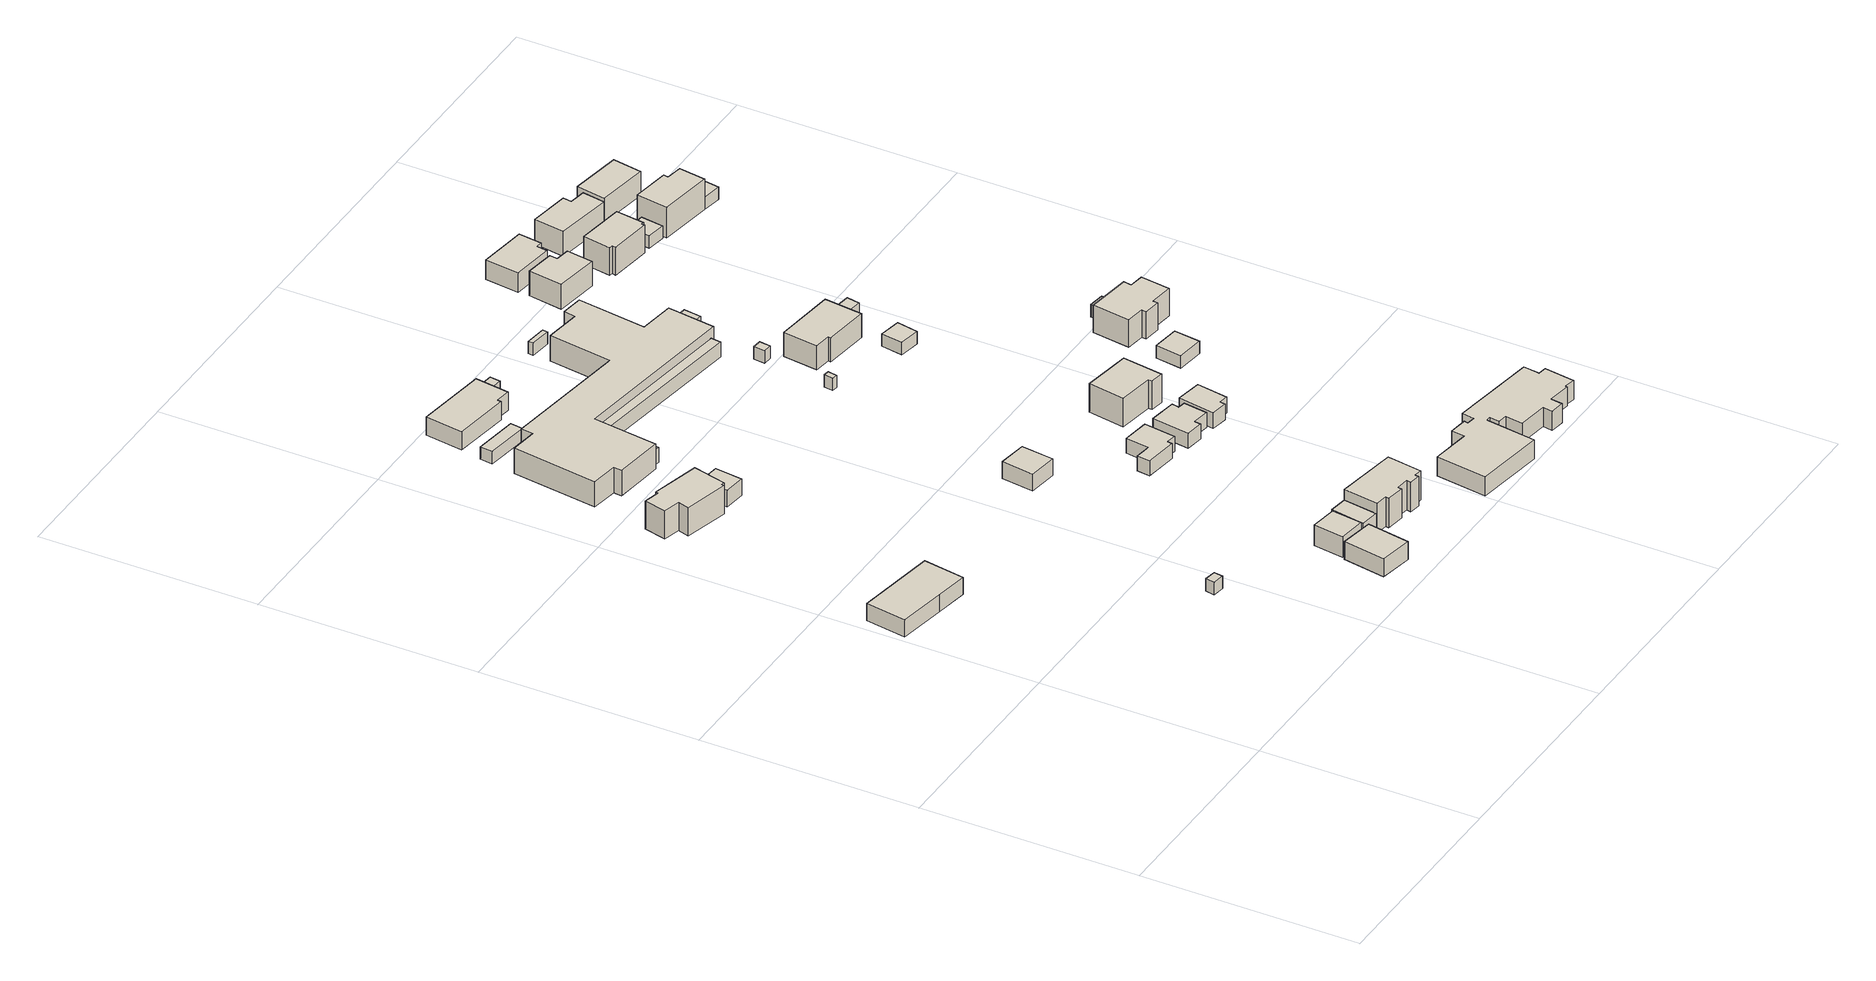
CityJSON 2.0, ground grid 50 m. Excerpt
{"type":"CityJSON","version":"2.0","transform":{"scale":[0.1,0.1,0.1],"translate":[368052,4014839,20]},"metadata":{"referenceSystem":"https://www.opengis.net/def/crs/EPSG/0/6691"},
"CityObjects":{
"building1":{"type":"Building","attributes":{"枝番":1,"利根川水系渡良瀬川洪水浸水想定区域（計画規模）.規模":"L1","利根川水系渡良瀬川洪水浸水想定区域（計画規模）.浸水ランク":"1","利根川水系渡良瀬川洪水浸水想定区域（計画規模）.浸水深":0.35,"利根川水系渡良瀬川洪水浸水想定区域（想定最大規模）.規模":"L2","利根川水系渡良瀬川洪水浸水想定区域（想定最大規模）.浸水ランク":"2","利根川水系渡良瀬川洪水浸水想定区域（想定最大規模）.浸水深":2.37,"利根川水系渡良瀬川洪水浸水想定区域（想定最大規模）.継続時間":8.9,"usage":"451","measuredHeight":5.1,"BuildingDetails.prefecture":"10","BuildingDetails.city":"10207","BuildingDetails.surveyYear":2016},"geometry":[{"type":"Solid","lod":"1","boundaries":[[[[0,1,2,3,4]],[[3,5,6,4]],[[2,7,5,3]],[[1,8,7,2]],[[0,9,8,1]],[[4,6,9,0]],[[5,7,8,9,6]]]]}]},
"building2":{"type":"Building","attributes":{"枝番":1,"利根川水系渡良瀬川洪水浸水想定区域（計画規模）.規模":"L1","利根川水系渡良瀬川洪水浸水想定区域（計画規模）.浸水ランク":"2","利根川水系渡良瀬川洪水浸水想定区域（計画規模）.浸水深":0.51,"利根川水系渡良瀬川洪水浸水想定区域（想定最大規模）.規模":"L2","利根川水系渡良瀬川洪水浸水想定区域（想定最大規模）.浸水ランク":"2","利根川水系渡良瀬川洪水浸水想定区域（想定最大規模）.浸水深":2.4,"利根川水系渡良瀬川洪水浸水想定区域（想定最大規模）.継続時間":9,"usage":"451","BuildingDetails.prefecture":"10","BuildingDetails.city":"10207","BuildingDetails.surveyYear":2016},"geometry":[{"type":"Solid","lod":"1","boundaries":[[[[10,11,12,13]],[[12,14,15,13]],[[11,16,14,12]],[[10,17,16,11]],[[13,15,17,10]],[[14,16,17,15]]]]}]},
"building3":{"type":"Building","attributes":{"枝番":1,"利根川水系渡良瀬川洪水浸水想定区域（計画規模）.規模":"L1","利根川水系渡良瀬川洪水浸水想定区域（計画規模）.浸水ランク":"1","利根川水系渡良瀬川洪水浸水想定区域（計画規模）.浸水深":0.04,"利根川水系渡良瀬川洪水浸水想定区域（計画規模）.継続時間":2,"利根川水系渡良瀬川洪水浸水想定区域（想定最大規模）.規模":"L2","利根川水系渡良瀬川洪水浸水想定区域（想定最大規模）.浸水ランク":"2","利根川水系渡良瀬川洪水浸水想定区域（想定最大規模）.浸水深":1.79,"利根川水系渡良瀬川洪水浸水想定区域（想定最大規模）.継続時間":11.4,"利根川水系多々良川洪水浸水想定区域（想定最大規模）.規模":"L2","usage":"413","measuredHeight":7.9,"BuildingDetails.prefecture":"10","BuildingDetails.city":"10207","BuildingDetails.surveyYear":2016},"geometry":[{"type":"Solid","lod":"1","boundaries":[[[[18,19,20,21,22,23,24,25,26,27]],[[26,28,29,27]],[[25,30,28,26]],[[24,31,30,25]],[[23,32,31,24]],[[22,33,32,23]],[[21,34,33,22]],[[20,35,34,21]],[[19,36,35,20]],[[18,37,36,19]],[[27,29,37,18]],[[28,30,31,32,33,34,35,36,37,29]]]]}]},
"building4":{"type":"Building","attributes":{"枝番":1,"利根川水系渡良瀬川洪水浸水想定区域（計画規模）.規模":"L1","利根川水系渡良瀬川洪水浸水想定区域（計画規模）.浸水ランク":"1","利根川水系渡良瀬川洪水浸水想定区域（計画規模）.浸水深":0.24,"利根川水系渡良瀬川洪水浸水想定区域（想定最大規模）.規模":"L2","利根川水系渡良瀬川洪水浸水想定区域（想定最大規模）.浸水ランク":"2","利根川水系渡良瀬川洪水浸水想定区域（想定最大規模）.浸水深":2.19,"利根川水系渡良瀬川洪水浸水想定区域（想定最大規模）.継続時間":9.4,"利根川水系多々良川洪水浸水想定区域（想定最大規模）.規模":"L2","利根川水系多々良川洪水浸水想定区域（想定最大規模）.浸水ランク":"1","利根川水系多々良川洪水浸水想定区域（想定最大規模）.浸水深":0.02,"usage":"411","measuredHeight":4.4,"BuildingDetails.prefecture":"10","BuildingDetails.city":"10207","BuildingDetails.surveyYear":2016},"geometry":[{"type":"Solid","lod":"1","boundaries":[[[[38,39,40,41]],[[40,42,43,41]],[[39,44,42,40]],[[38,45,44,39]],[[41,43,45,38]],[[42,44,45,43]]]]}]},
"building5":{"type":"Building","attributes":{"枝番":1,"利根川水系渡良瀬川洪水浸水想定区域（計画規模）.規模":"L1","利根川水系渡良瀬川洪水浸水想定区域（計画規模）.浸水ランク":"1","利根川水系渡良瀬川洪水浸水想定区域（計画規模）.浸水深":0.2,"利根川水系渡良瀬川洪水浸水想定区域（想定最大規模）.規模":"L2","利根川水系渡良瀬川洪水浸水想定区域（想定最大規模）.浸水ランク":"2","利根川水系渡良瀬川洪水浸水想定区域（想定最大規模）.浸水深":2.1,"利根川水系渡良瀬川洪水浸水想定区域（想定最大規模）.継続時間":7.8,"measuredHeight":4.6,"BuildingDetails.prefecture":"10","BuildingDetails.city":"10207"},"geometry":[{"type":"Solid","lod":"1","boundaries":[[[[46,47,48,49]],[[48,50,51,49]],[[47,52,50,48]],[[46,53,52,47]],[[49,51,53,46]],[[50,52,53,51]]]]}]},
"building6":{"type":"Building","attributes":{"枝番":1,"利根川水系渡良瀬川洪水浸水想定区域（計画規模）.規模":"L1","利根川水系渡良瀬川洪水浸水想定区域（計画規模）.浸水ランク":"1","利根川水系渡良瀬川洪水浸水想定区域（計画規模）.浸水深":0.35,"利根川水系渡良瀬川洪水浸水想定区域（計画規模）.継続時間":1.5,"利根川水系渡良瀬川洪水浸水想定区域（想定最大規模）.規模":"L2","利根川水系渡良瀬川洪水浸水想定区域（想定最大規模）.浸水ランク":"2","利根川水系渡良瀬川洪水浸水想定区域（想定最大規模）.浸水深":2.45,"利根川水系渡良瀬川洪水浸水想定区域（想定最大規模）.継続時間":10.8,"利根川水系多々良川洪水浸水想定区域（想定最大規模）.規模":"L2","BuildingDetails.prefecture":"10","BuildingDetails.city":"10207"},"geometry":[{"type":"Solid","lod":"1","boundaries":[[[[54,55,56,57]],[[56,58,59,57]],[[55,60,58,56]],[[54,61,60,55]],[[57,59,61,54]],[[58,60,61,59]]]]}]},
"building7":{"type":"Building","attributes":{"枝番":1,"利根川水系渡良瀬川洪水浸水想定区域（計画規模）.規模":"L1","利根川水系渡良瀬川洪水浸水想定区域（計画規模）.浸水ランク":"1","利根川水系渡良瀬川洪水浸水想定区域（計画規模）.浸水深":0.2,"利根川水系渡良瀬川洪水浸水想定区域（想定最大規模）.規模":"L2","利根川水系渡良瀬川洪水浸水想定区域（想定最大規模）.浸水ランク":"2","利根川水系渡良瀬川洪水浸水想定区域（想定最大規模）.浸水深":2.08,"利根川水系渡良瀬川洪水浸水想定区域（想定最大規模）.継続時間":7.8,"measuredHeight":5.2,"BuildingDetails.prefecture":"10","BuildingDetails.city":"10207"},"geometry":[{"type":"Solid","lod":"1","boundaries":[[[[62,63,64,65]],[[64,66,67,65]],[[63,68,66,64]],[[62,69,68,63]],[[65,67,69,62]],[[66,68,69,67]]]]}]},
"building8":{"type":"Building","attributes":{"枝番":1,"利根川水系渡良瀬川洪水浸水想定区域（計画規模）.規模":"L1","利根川水系渡良瀬川洪水浸水想定区域（計画規模）.浸水ランク":"1","利根川水系渡良瀬川洪水浸水想定区域（計画規模）.浸水深":0.3,"利根川水系渡良瀬川洪水浸水想定区域（想定最大規模）.規模":"L2","利根川水系渡良瀬川洪水浸水想定区域（想定最大規模）.浸水ランク":"2","利根川水系渡良瀬川洪水浸水想定区域（想定最大規模）.浸水深":2.19,"利根川水系渡良瀬川洪水浸水想定区域（想定最大規模）.継続時間":7.8,"measuredHeight":7,"BuildingDetails.prefecture":"10","BuildingDetails.city":"10207"},"geometry":[{"type":"Solid","lod":"1","boundaries":[[[[70,71,72,73]],[[72,74,75,73]],[[71,76,74,72]],[[70,77,76,71]],[[73,75,77,70]],[[74,76,77,75]]]]}]},
"building9":{"type":"Building","attributes":{"枝番":1,"利根川水系渡良瀬川洪水浸水想定区域（計画規模）.規模":"L1","利根川水系渡良瀬川洪水浸水想定区域（計画規模）.浸水ランク":"1","利根川水系渡良瀬川洪水浸水想定区域（計画規模）.浸水深":0.36,"利根川水系渡良瀬川洪水浸水想定区域（想定最大規模）.規模":"L2","利根川水系渡良瀬川洪水浸水想定区域（想定最大規模）.浸水ランク":"2","利根川水系渡良瀬川洪水浸水想定区域（想定最大規模）.浸水深":2.47,"利根川水系渡良瀬川洪水浸水想定区域（想定最大規模）.継続時間":9.1,"利根川水系多々良川洪水浸水想定区域（想定最大規模）.規模":"L2","usage":"411","measuredHeight":5.4,"BuildingDetails.prefecture":"10","BuildingDetails.city":"10207","BuildingDetails.surveyYear":2016},"geometry":[{"type":"Solid","lod":"1","boundaries":[[[[78,79,80,81,82,83]],[[82,84,85,83]],[[81,86,84,82]],[[80,87,86,81]],[[79,88,87,80]],[[78,89,88,79]],[[83,85,89,78]],[[84,86,87,88,89,85]]]]}]},
"building10":{"type":"Building","attributes":{"枝番":1,"利根川水系渡良瀬川洪水浸水想定区域（計画規模）.規模":"L1","利根川水系渡良瀬川洪水浸水想定区域（計画規模）.浸水ランク":"1","利根川水系渡良瀬川洪水浸水想定区域（計画規模）.浸水深":0.21,"利根川水系渡良瀬川洪水浸水想定区域（想定最大規模）.規模":"L2","利根川水系渡良瀬川洪水浸水想定区域（想定最大規模）.浸水ランク":"2","利根川水系渡良瀬川洪水浸水想定区域（想定最大規模）.浸水深":1.7,"利根川水系渡良瀬川洪水浸水想定区域（想定最大規模）.継続時間":8,"usage":"411","measuredHeight":4.6,"BuildingDetails.prefecture":"10","BuildingDetails.city":"10207","BuildingDetails.surveyYear":2016},"geometry":[{"type":"Solid","lod":"1","boundaries":[[[[90,91,92,93]],[[92,94,95,93]],[[91,96,94,92]],[[90,97,96,91]],[[93,95,97,90]],[[94,96,97,95]]]]}]},
"building11":{"type":"Building","attributes":{"枝番":1,"利根川水系渡良瀬川洪水浸水想定区域（計画規模）.規模":"L1","利根川水系渡良瀬川洪水浸水想定区域（計画規模）.浸水ランク":"1","利根川水系渡良瀬川洪水浸水想定区域（計画規模）.浸水深":0.3,"利根川水系渡良瀬川洪水浸水想定区域（計画規模）.継続時間":0.8,"利根川水系渡良瀬川洪水浸水想定区域（想定最大規模）.規模":"L2","利根川水系渡良瀬川洪水浸水想定区域（想定最大規模）.浸水ランク":"2","利根川水系渡良瀬川洪水浸水想定区域（想定最大規模）.浸水深":2.19,"利根川水系渡良瀬川洪水浸水想定区域（想定最大規模）.継続時間":9.8,"usage":"401","measuredHeight":7.7,"BuildingDetails.prefecture":"10","BuildingDetails.city":"10207","BuildingDetails.surveyYear":2016},"geometry":[{"type":"Solid","lod":"1","boundaries":[[[[98,99,100,101,102,103,104,105,106,107,108,73]],[[108,109,110,73]],[[107,111,109,108]],[[106,112,111,107]],[[105,113,112,106]],[[104,114,113,105]],[[103,115,114,104]],[[102,116,115,103]],[[101,117,116,102]],[[100,118,117,101]],[[99,119,118,100]],[[98,120,119,99]],[[73,110,120,98]],[[109,111,112,113,114,115,116,117,118,119,120,110]]]]}]},
"building12":{"type":"Building","attributes":{"枝番":1,"利根川水系渡良瀬川洪水浸水想定区域（計画規模）.規模":"L1","利根川水系渡良瀬川洪水浸水想定区域（計画規模）.浸水ランク":"1","利根川水系渡良瀬川洪水浸水想定区域（計画規模）.浸水深":0.35,"利根川水系渡良瀬川洪水浸水想定区域（想定最大規模）.規模":"L2","利根川水系渡良瀬川洪水浸水想定区域（想定最大規模）.浸水ランク":"2","利根川水系渡良瀬川洪水浸水想定区域（想定最大規模）.浸水深":2.39,"利根川水系渡良瀬川洪水浸水想定区域（想定最大規模）.継続時間":8.8,"利根川水系多々良川洪水浸水想定区域（想定最大規模）.規模":"L2","利根川水系多々良川洪水浸水想定区域（想定最大規模）.浸水ランク":"1","利根川水系多々良川洪水浸水想定区域（想定最大規模）.浸水深":0.12,"usage":"422","measuredHeight":8.9,"BuildingDetails.prefecture":"10","BuildingDetails.city":"10207","BuildingDetails.surveyYear":2016},"geometry":[{"type":"Solid","lod":"1","boundaries":[[[[121,122,123,124,125,126,127,128,129,130,131,132,133,134,135,136]],[[135,137,138,136]],[[134,139,137,135]],[[133,140,139,134]],[[132,141,140,133]],[[131,142,141,132]],[[130,143,142,131]],[[129,144,143,130]],[[128,145,144,129]],[[127,146,145,128]],[[126,147,146,127]],[[125,148,147,126]],[[124,149,148,125]],[[123,150,149,124]],[[122,151,150,123]],[[121,152,151,122]],[[136,138,152,121]],[[137,139,140,141,142,143,144,145,146,147,148,149,150,151,152,138]]]]}]},
"building13":{"type":"Building","attributes":{"枝番":1,"利根川水系渡良瀬川洪水浸水想定区域（計画規模）.規模":"L1","利根川水系渡良瀬川洪水浸水想定区域（計画規模）.浸水ランク":"2","利根川水系渡良瀬川洪水浸水想定区域（計画規模）.浸水深":0.66,"利根川水系渡良瀬川洪水浸水想定区域（想定最大規模）.規模":"L2","利根川水系渡良瀬川洪水浸水想定区域（想定最大規模）.浸水ランク":"2","利根川水系渡良瀬川洪水浸水想定区域（想定最大規模）.浸水深":2.78,"利根川水系渡良瀬川洪水浸水想定区域（想定最大規模）.継続時間":9.1,"BuildingDetails.prefecture":"10","BuildingDetails.city":"10207"},"geometry":[{"type":"Solid","lod":"1","boundaries":[[[[153,154,155,156]],[[155,157,158,156]],[[154,159,157,155]],[[153,160,159,154]],[[156,158,160,153]],[[157,159,160,158]]]]}]},
"building14":{"type":"Building","attributes":{"枝番":1,"利根川水系渡良瀬川洪水浸水想定区域（計画規模）.規模":"L1","利根川水系渡良瀬川洪水浸水想定区域（計画規模）.浸水ランク":"1","利根川水系渡良瀬川洪水浸水想定区域（計画規模）.浸水深":0.11,"利根川水系渡良瀬川洪水浸水想定区域（想定最大規模）.規模":"L2","利根川水系渡良瀬川洪水浸水想定区域（想定最大規模）.浸水ランク":"2","利根川水系渡良瀬川洪水浸水想定区域（想定最大規模）.浸水深":1.99,"利根川水系渡良瀬川洪水浸水想定区域（想定最大規模）.継続時間":8.8,"利根川水系多々良川洪水浸水想定区域（想定最大規模）.規模":"L2","利根川水系多々良川洪水浸水想定区域（想定最大規模）.浸水ランク":"1","利根川水系多々良川洪水浸水想定区域（想定最大規模）.浸水深":0.02,"measuredHeight":8,"BuildingDetails.prefecture":"10","BuildingDetails.city":"10207"},"geometry":[{"type":"Solid","lod":"1","boundaries":[[[[161,162,163,164,165,166]],[[165,167,168,166]],[[164,169,167,165]],[[163,170,169,164]],[[162,171,170,163]],[[161,172,171,162]],[[166,168,172,161]],[[167,169,170,171,172,168]]]]}]},
"building15":{"type":"Building","attributes":{"枝番":1,"利根川水系渡良瀬川洪水浸水想定区域（計画規模）.規模":"L1","利根川水系渡良瀬川洪水浸水想定区域（計画規模）.浸水ランク":"1","利根川水系渡良瀬川洪水浸水想定区域（計画規模）.浸水深":0.41,"利根川水系渡良瀬川洪水浸水想定区域（計画規模）.継続時間":2.2,"利根川水系渡良瀬川洪水浸水想定区域（想定最大規模）.規模":"L2","利根川水系渡良瀬川洪水浸水想定区域（想定最大規模）.浸水ランク":"2","利根川水系渡良瀬川洪水浸水想定区域（想定最大規模）.浸水深":2.29,"利根川水系渡良瀬川洪水浸水想定区域（想定最大規模）.継続時間":10.9,"usage":"411","measuredHeight":4.3,"BuildingDetails.prefecture":"10","BuildingDetails.city":"10207","BuildingDetails.surveyYear":2016},"geometry":[{"type":"Solid","lod":"1","boundaries":[[[[173,174,175,176,177,178,179,180]],[[179,181,182,180]],[[178,183,181,179]],[[177,184,183,178]],[[176,185,184,177]],[[175,186,185,176]],[[174,187,186,175]],[[173,188,187,174]],[[180,182,188,173]],[[181,183,184,185,186,187,188,182]]]]}]},
"building16":{"type":"Building","attributes":{"枝番":1,"利根川水系渡良瀬川洪水浸水想定区域（計画規模）.規模":"L1","利根川水系渡良瀬川洪水浸水想定区域（計画規模）.浸水ランク":"2","利根川水系渡良瀬川洪水浸水想定区域（計画規模）.浸水深":0.51,"利根川水系渡良瀬川洪水浸水想定区域（計画規模）.継続時間":2.2,"利根川水系渡良瀬川洪水浸水想定区域（想定最大規模）.規模":"L2","利根川水系渡良瀬川洪水浸水想定区域（想定最大規模）.浸水ランク":"2","利根川水系渡良瀬川洪水浸水想定区域（想定最大規模）.浸水深":2.39,"利根川水系渡良瀬川洪水浸水想定区域（想定最大規模）.継続時間":10.9,"利根川水系利根川洪水浸水想定区域（想定最大規模）.規模":"L2","利根川水系利根川洪水浸水想定区域（想定最大規模）.浸水ランク":"1","利根川水系利根川洪水浸水想定区域（想定最大規模）.浸水深":0.04,"usage":"411","measuredHeight":4.2,"BuildingDetails.prefecture":"10","BuildingDetails.city":"10207","BuildingDetails.surveyYear":2016},"geometry":[{"type":"Solid","lod":"1","boundaries":[[[[189,190,191,192,193,194,195,196]],[[195,197,198,196]],[[194,199,197,195]],[[193,200,199,194]],[[192,201,200,193]],[[191,202,201,192]],[[190,203,202,191]],[[189,204,203,190]],[[196,198,204,189]],[[197,199,200,201,202,203,204,198]]]]}]},
"building17":{"type":"Building","attributes":{"枝番":1,"利根川水系渡良瀬川洪水浸水想定区域（計画規模）.規模":"L1","利根川水系渡良瀬川洪水浸水想定区域（計画規模）.浸水ランク":"1","利根川水系渡良瀬川洪水浸水想定区域（計画規模）.浸水深":0.41,"利根川水系渡良瀬川洪水浸水想定区域（想定最大規模）.規模":"L2","利根川水系渡良瀬川洪水浸水想定区域（想定最大規模）.浸水ランク":"2","利根川水系渡良瀬川洪水浸水想定区域（想定最大規模）.浸水深":2.29,"利根川水系渡良瀬川洪水浸水想定区域（想定最大規模）.継続時間":8,"BuildingDetails.prefecture":"10","BuildingDetails.city":"10207"},"geometry":[{"type":"Solid","lod":"1","boundaries":[[[[205,206,207,208]],[[207,209,210,208]],[[206,211,209,207]],[[205,212,211,206]],[[208,210,212,205]],[[209,211,212,210]]]]}]},
"building18":{"type":"Building","attributes":{"枝番":1,"利根川水系渡良瀬川洪水浸水想定区域（計画規模）.規模":"L1","利根川水系渡良瀬川洪水浸水想定区域（計画規模）.浸水ランク":"1","利根川水系渡良瀬川洪水浸水想定区域（計画規模）.浸水深":0.05,"利根川水系渡良瀬川洪水浸水想定区域（想定最大規模）.規模":"L2","利根川水系渡良瀬川洪水浸水想定区域（想定最大規模）.浸水ランク":"2","利根川水系渡良瀬川洪水浸水想定区域（想定最大規模）.浸水深":2.17,"利根川水系渡良瀬川洪水浸水想定区域（想定最大規模）.継続時間":9.1,"BuildingDetails.prefecture":"10","BuildingDetails.city":"10207"},"geometry":[{"type":"Solid","lod":"1","boundaries":[[[[213,214,215,216]],[[215,217,218,216]],[[214,219,217,215]],[[213,220,219,214]],[[216,218,220,213]],[[217,219,220,218]]]]}]},
"building19":{"type":"Building","attributes":{"枝番":1,"利根川水系渡良瀬川洪水浸水想定区域（計画規模）.規模":"L1","利根川水系渡良瀬川洪水浸水想定区域（計画規模）.浸水ランク":"2","利根川水系渡良瀬川洪水浸水想定区域（計画規模）.浸水深":0.51,"利根川水系渡良瀬川洪水浸水想定区域（計画規模）.継続時間":1.1,"利根川水系渡良瀬川洪水浸水想定区域（想定最大規模）.規模":"L2","利根川水系渡良瀬川洪水浸水想定区域（想定最大規模）.浸水ランク":"2","利根川水系渡良瀬川洪水浸水想定区域（想定最大規模）.浸水深":2.39,"利根川水系渡良瀬川洪水浸水想定区域（想定最大規模）.継続時間":10,"利根川水系利根川洪水浸水想定区域（想定最大規模）.規模":"L2","利根川水系利根川洪水浸水想定区域（想定最大規模）.浸水ランク":"1","利根川水系利根川洪水浸水想定区域（想定最大規模）.浸水深":0.04,"usage":"411","measuredHeight":7.8,"BuildingDetails.prefecture":"10","BuildingDetails.city":"10207","BuildingDetails.surveyYear":2016},"geometry":[{"type":"Solid","lod":"1","boundaries":[[[[221,222,223,224,225,226]],[[225,227,228,226]],[[224,229,227,225]],[[223,230,229,224]],[[222,231,230,223]],[[221,232,231,222]],[[226,228,232,221]],[[227,229,230,231,232,228]]]]}]},
"building20":{"type":"Building","attributes":{"枝番":1,"利根川水系渡良瀬川洪水浸水想定区域（計画規模）.規模":"L1","利根川水系渡良瀬川洪水浸水想定区域（計画規模）.浸水ランク":"2","利根川水系渡良瀬川洪水浸水想定区域（計画規模）.浸水深":0.6,"利根川水系渡良瀬川洪水浸水想定区域（計画規模）.継続時間":2.2,"利根川水系渡良瀬川洪水浸水想定区域（想定最大規模）.規模":"L2","利根川水系渡良瀬川洪水浸水想定区域（想定最大規模）.浸水ランク":"2","利根川水系渡良瀬川洪水浸水想定区域（想定最大規模）.浸水深":2.49,"利根川水系渡良瀬川洪水浸水想定区域（想定最大規模）.継続時間":10.9,"利根川水系利根川洪水浸水想定区域（想定最大規模）.規模":"L2","利根川水系利根川洪水浸水想定区域（想定最大規模）.浸水ランク":"1","利根川水系利根川洪水浸水想定区域（想定最大規模）.浸水深":0.14,"usage":"411","measuredHeight":4.5,"BuildingDetails.prefecture":"10","BuildingDetails.city":"10207","BuildingDetails.surveyYear":2016},"geometry":[{"type":"Solid","lod":"1","boundaries":[[[[233,234,235,236,237,238]],[[237,239,240,238]],[[236,241,239,237]],[[235,242,241,236]],[[234,243,242,235]],[[233,244,243,234]],[[238,240,244,233]],[[239,241,242,243,244,240]]]]}]},
"building21":{"type":"Building","attributes":{"枝番":1,"利根川水系渡良瀬川洪水浸水想定区域（計画規模）.規模":"L1","利根川水系渡良瀬川洪水浸水想定区域（計画規模）.浸水ランク":"1","利根川水系渡良瀬川洪水浸水想定区域（計画規模）.浸水深":0.31,"利根川水系渡良瀬川洪水浸水想定区域（想定最大規模）.規模":"L2","利根川水系渡良瀬川洪水浸水想定区域（想定最大規模）.浸水ランク":"2","利根川水系渡良瀬川洪水浸水想定区域（想定最大規模）.浸水深":2.18,"利根川水系渡良瀬川洪水浸水想定区域（想定最大規模）.継続時間":7.9,"BuildingDetails.prefecture":"10","BuildingDetails.city":"10207"},"geometry":[{"type":"Solid","lod":"1","boundaries":[[[[245,246,247,248]],[[247,249,250,248]],[[246,251,249,247]],[[245,252,251,246]],[[248,250,252,245]],[[249,251,252,250]]]]}]},
"building22":{"type":"Building","attributes":{"枝番":1,"利根川水系渡良瀬川洪水浸水想定区域（計画規模）.規模":"L1","利根川水系渡良瀬川洪水浸水想定区域（計画規模）.浸水ランク":"2","利根川水系渡良瀬川洪水浸水想定区域（計画規模）.浸水深":0.71,"利根川水系渡良瀬川洪水浸水想定区域（計画規模）.継続時間":3.4,"利根川水系渡良瀬川洪水浸水想定区域（想定最大規模）.規模":"L2","利根川水系渡良瀬川洪水浸水想定区域（想定最大規模）.浸水ランク":"2","利根川水系渡良瀬川洪水浸水想定区域（想定最大規模）.浸水深":2.58,"利根川水系渡良瀬川洪水浸水想定区域（想定最大規模）.継続時間":12.5,"利根川水系矢場川洪水浸水想定区域（想定最大規模）.規模":"L2","利根川水系利根川洪水浸水想定区域（想定最大規模）.規模":"L2","利根川水系利根川洪水浸水想定区域（想定最大規模）.浸水ランク":"1","利根川水系利根川洪水浸水想定区域（想定最大規模）.浸水深":0.24,"usage":"402","measuredHeight":7.5,"BuildingDetails.prefecture":"10","BuildingDetails.city":"10207","BuildingDetails.surveyYear":2016},"geometry":[{"type":"Solid","lod":"1","boundaries":[[[[253,254,255,256,257,258,259,260,261,262,263,264,265,266,267,268,269,270,271,272,273,274,275,276]],[[275,277,278,276]],[[274,279,277,275]],[[273,280,279,274]],[[272,281,280,273]],[[271,282,281,272]],[[270,283,282,271]],[[269,284,283,270]],[[268,285,284,269]],[[267,286,285,268]],[[266,287,286,267]],[[265,288,287,266]],[[264,289,288,265]],[[263,290,289,264]],[[262,291,290,263]],[[261,292,291,262]],[[260,293,292,261]],[[259,294,293,260]],[[258,295,294,259]],[[257,296,295,258]],[[256,297,296,257]],[[255,298,297,256]],[[254,299,298,255]],[[253,300,299,254]],[[276,278,300,253]],[[277,279,280,281,282,283,284,285,286,287,288,289,290,291,292,293,294,295,296,297,298,299,300,278]]]]}]},
"building23":{"type":"Building","attributes":{"枝番":1,"利根川水系渡良瀬川洪水浸水想定区域（計画規模）.規模":"L1","利根川水系渡良瀬川洪水浸水想定区域（計画規模）.浸水ランク":"1","利根川水系渡良瀬川洪水浸水想定区域（計画規模）.浸水深":0.41,"利根川水系渡良瀬川洪水浸水想定区域（計画規模）.継続時間":1.5,"利根川水系渡良瀬川洪水浸水想定区域（想定最大規模）.規模":"L2","利根川水系渡良瀬川洪水浸水想定区域（想定最大規模）.浸水ランク":"2","利根川水系渡良瀬川洪水浸水想定区域（想定最大規模）.浸水深":2.27,"利根川水系渡良瀬川洪水浸水想定区域（想定最大規模）.継続時間":10.3,"usage":"411","measuredHeight":7.4,"BuildingDetails.prefecture":"10","BuildingDetails.city":"10207","BuildingDetails.surveyYear":2016},"geometry":[{"type":"Solid","lod":"1","boundaries":[[[[301,302,303,304,305,306]],[[305,307,308,306]],[[304,309,307,305]],[[303,310,309,304]],[[302,311,310,303]],[[301,312,311,302]],[[306,308,312,301]],[[307,309,310,311,312,308]]]]}]},
"building24":{"type":"Building","attributes":{"枝番":1,"利根川水系渡良瀬川洪水浸水想定区域（計画規模）.規模":"L1","利根川水系渡良瀬川洪水浸水想定区域（計画規模）.浸水ランク":"1","利根川水系渡良瀬川洪水浸水想定区域（計画規模）.浸水深":0.21,"利根川水系渡良瀬川洪水浸水想定区域（想定最大規模）.規模":"L2","利根川水系渡良瀬川洪水浸水想定区域（想定最大規模）.浸水ランク":"2","利根川水系渡良瀬川洪水浸水想定区域（想定最大規模）.浸水深":2.04,"利根川水系渡良瀬川洪水浸水想定区域（想定最大規模）.継続時間":7.9,"measuredHeight":3.2,"BuildingDetails.prefecture":"10","BuildingDetails.city":"10207"},"geometry":[{"type":"Solid","lod":"1","boundaries":[[[[313,314,315,316]],[[315,317,318,316]],[[314,319,317,315]],[[313,320,319,314]],[[316,318,320,313]],[[317,319,320,318]]]]}]},
"building25":{"type":"Building","attributes":{"枝番":1,"利根川水系渡良瀬川洪水浸水想定区域（計画規模）.規模":"L1","利根川水系渡良瀬川洪水浸水想定区域（計画規模）.浸水ランク":"1","利根川水系渡良瀬川洪水浸水想定区域（計画規模）.浸水深":0.41,"利根川水系渡良瀬川洪水浸水想定区域（計画規模）.継続時間":1.5,"利根川水系渡良瀬川洪水浸水想定区域（想定最大規模）.規模":"L2","利根川水系渡良瀬川洪水浸水想定区域（想定最大規模）.浸水ランク":"2","利根川水系渡良瀬川洪水浸水想定区域（想定最大規模）.浸水深":2.27,"利根川水系渡良瀬川洪水浸水想定区域（想定最大規模）.継続時間":10.3,"利根川水系利根川洪水浸水想定区域（想定最大規模）.規模":"L2","利根川水系利根川洪水浸水想定区域（想定最大規模）.浸水ランク":"1","利根川水系利根川洪水浸水想定区域（想定最大規模）.浸水深":0.14,"usage":"411","BuildingDetails.prefecture":"10","BuildingDetails.city":"10207","BuildingDetails.surveyYear":2016},"geometry":[{"type":"Solid","lod":"1","boundaries":[[[[321,322,323,324]],[[323,325,326,324]],[[322,327,325,323]],[[321,328,327,322]],[[324,326,328,321]],[[325,327,328,326]]]]}]},
"building26":{"type":"Building","attributes":{"枝番":1,"利根川水系渡良瀬川洪水浸水想定区域（計画規模）.規模":"L1","利根川水系渡良瀬川洪水浸水想定区域（計画規模）.浸水ランク":"1","利根川水系渡良瀬川洪水浸水想定区域（計画規模）.浸水深":0.34,"利根川水系渡良瀬川洪水浸水想定区域（想定最大規模）.規模":"L2","利根川水系渡良瀬川洪水浸水想定区域（想定最大規模）.浸水ランク":"2","利根川水系渡良瀬川洪水浸水想定区域（想定最大規模）.浸水深":2.35,"利根川水系渡良瀬川洪水浸水想定区域（想定最大規模）.継続時間":9.1,"usage":"411","measuredHeight":7.6,"BuildingDetails.prefecture":"10","BuildingDetails.city":"10207","BuildingDetails.surveyYear":2016},"geometry":[{"type":"Solid","lod":"1","boundaries":[[[[329,330,331,332,333,334]],[[333,335,336,334]],[[332,337,335,333]],[[331,338,337,332]],[[330,339,338,331]],[[329,340,339,330]],[[334,336,340,329]],[[335,337,338,339,340,336]]]]}]},
"building27":{"type":"Building","attributes":{"枝番":1,"利根川水系渡良瀬川洪水浸水想定区域（計画規模）.規模":"L1","利根川水系渡良瀬川洪水浸水想定区域（計画規模）.浸水ランク":"1","利根川水系渡良瀬川洪水浸水想定区域（計画規模）.浸水深":0.41,"利根川水系渡良瀬川洪水浸水想定区域（計画規模）.継続時間":1.5,"利根川水系渡良瀬川洪水浸水想定区域（想定最大規模）.規模":"L2","利根川水系渡良瀬川洪水浸水想定区域（想定最大規模）.浸水ランク":"2","利根川水系渡良瀬川洪水浸水想定区域（想定最大規模）.浸水深":2.27,"利根川水系渡良瀬川洪水浸水想定区域（想定最大規模）.継続時間":10.3,"利根川水系利根川洪水浸水想定区域（想定最大規模）.規模":"L2","利根川水系利根川洪水浸水想定区域（想定最大規模）.浸水ランク":"1","利根川水系利根川洪水浸水想定区域（想定最大規模）.浸水深":0.04,"usage":"411","BuildingDetails.prefecture":"10","BuildingDetails.city":"10207","BuildingDetails.surveyYear":2016},"geometry":[{"type":"Solid","lod":"1","boundaries":[[[[341,342,343,344]],[[343,345,346,344]],[[342,347,345,343]],[[341,348,347,342]],[[344,346,348,341]],[[345,347,348,346]]]]}]},
"building28":{"type":"Building","attributes":{"枝番":1,"利根川水系渡良瀬川洪水浸水想定区域（計画規模）.規模":"L1","利根川水系渡良瀬川洪水浸水想定区域（計画規模）.浸水ランク":"2","利根川水系渡良瀬川洪水浸水想定区域（計画規模）.浸水深":0.91,"利根川水系渡良瀬川洪水浸水想定区域（計画規模）.継続時間":2.8,"利根川水系渡良瀬川洪水浸水想定区域（想定最大規模）.規模":"L2","利根川水系渡良瀬川洪水浸水想定区域（想定最大規模）.浸水ランク":"2","利根川水系渡良瀬川洪水浸水想定区域（想定最大規模）.浸水深":2.77,"利根川水系渡良瀬川洪水浸水想定区域（想定最大規模）.継続時間":11.5,"利根川水系矢場川洪水浸水想定区域（想定最大規模）.規模":"L2","利根川水系矢場川洪水浸水想定区域（想定最大規模）.浸水ランク":"1","利根川水系矢場川洪水浸水想定区域（想定最大規模）.浸水深":0.09,"利根川水系多々良川洪水浸水想定区域（想定最大規模）.規模":"L2","利根川水系利根川洪水浸水想定区域（想定最大規模）.規模":"L2","利根川水系利根川洪水浸水想定区域（想定最大規模）.浸水ランク":"1","利根川水系利根川洪水浸水想定区域（想定最大規模）.浸水深":0.44,"usage":"411","measuredHeight":3.1,"BuildingDetails.prefecture":"10","BuildingDetails.city":"10207","BuildingDetails.surveyYear":2016},"geometry":[{"type":"Solid","lod":"1","boundaries":[[[[349,350,351,352]],[[351,353,354,352]],[[350,355,353,351]],[[349,356,355,350]],[[352,354,356,349]],[[353,355,356,354]]]]}]},
"building29":{"type":"Building","attributes":{"枝番":1,"利根川水系渡良瀬川洪水浸水想定区域（計画規模）.規模":"L1","利根川水系渡良瀬川洪水浸水想定区域（計画規模）.浸水ランク":"1","利根川水系渡良瀬川洪水浸水想定区域（計画規模）.浸水深":0.15,"利根川水系渡良瀬川洪水浸水想定区域（想定最大規模）.規模":"L2","利根川水系渡良瀬川洪水浸水想定区域（想定最大規模）.浸水ランク":"2","利根川水系渡良瀬川洪水浸水想定区域（想定最大規模）.浸水深":2.23,"利根川水系渡良瀬川洪水浸水想定区域（想定最大規模）.継続時間":9.1,"usage":"411","measuredHeight":6.5,"BuildingDetails.prefecture":"10","BuildingDetails.city":"10207","BuildingDetails.surveyYear":2016},"geometry":[{"type":"Solid","lod":"1","boundaries":[[[[357,358,359,360,361,362]],[[361,363,364,362]],[[360,365,363,361]],[[359,366,365,360]],[[358,367,366,359]],[[357,368,367,358]],[[362,364,368,357]],[[363,365,366,367,368,364]]]]}]},
"building30":{"type":"Building","attributes":{"枝番":1,"利根川水系渡良瀬川洪水浸水想定区域（計画規模）.規模":"L1","利根川水系渡良瀬川洪水浸水想定区域（計画規模）.浸水ランク":"2","利根川水系渡良瀬川洪水浸水想定区域（計画規模）.浸水深":0.51,"利根川水系渡良瀬川洪水浸水想定区域（計画規模）.継続時間":2.8,"利根川水系渡良瀬川洪水浸水想定区域（想定最大規模）.規模":"L2","利根川水系渡良瀬川洪水浸水想定区域（想定最大規模）.浸水ランク":"2","利根川水系渡良瀬川洪水浸水想定区域（想定最大規模）.浸水深":2.37,"利根川水系渡良瀬川洪水浸水想定区域（想定最大規模）.継続時間":11.5,"利根川水系利根川洪水浸水想定区域（想定最大規模）.規模":"L2","利根川水系利根川洪水浸水想定区域（想定最大規模）.浸水ランク":"1","利根川水系利根川洪水浸水想定区域（想定最大規模）.浸水深":0.04,"usage":"411","measuredHeight":7.9,"BuildingDetails.prefecture":"10","BuildingDetails.city":"10207","BuildingDetails.surveyYear":2016},"geometry":[{"type":"Solid","lod":"1","boundaries":[[[[369,370,371,372,373,374,375,376,377,378]],[[377,379,380,378]],[[376,381,379,377]],[[375,382,381,376]],[[374,383,382,375]],[[373,384,383,374]],[[372,385,384,373]],[[371,386,385,372]],[[370,387,386,371]],[[369,388,387,370]],[[378,380,388,369]],[[379,381,382,383,384,385,386,387,388,380]]]]}]},
"building31":{"type":"Building","attributes":{"枝番":1,"利根川水系渡良瀬川洪水浸水想定区域（計画規模）.規模":"L1","利根川水系渡良瀬川洪水浸水想定区域（計画規模）.浸水ランク":"1","利根川水系渡良瀬川洪水浸水想定区域（計画規模）.浸水深":0.14,"利根川水系渡良瀬川洪水浸水想定区域（想定最大規模）.規模":"L2","利根川水系渡良瀬川洪水浸水想定区域（想定最大規模）.浸水ランク":"2","利根川水系渡良瀬川洪水浸水想定区域（想定最大規模）.浸水深":2.1,"利根川水系渡良瀬川洪水浸水想定区域（想定最大規模）.継続時間":8.3,"usage":"411","measuredHeight":7.4,"BuildingDetails.prefecture":"10","BuildingDetails.city":"10207","BuildingDetails.surveyYear":2016},"geometry":[{"type":"Solid","lod":"1","boundaries":[[[[389,390,391,392,393,394,395,396]],[[395,397,398,396]],[[394,399,397,395]],[[393,400,399,394]],[[392,401,400,393]],[[391,402,401,392]],[[390,403,402,391]],[[389,404,403,390]],[[396,398,404,389]],[[397,399,400,401,402,403,404,398]]]]}]},
"building32":{"type":"Building","attributes":{"枝番":1,"利根川水系渡良瀬川洪水浸水想定区域（計画規模）.規模":"L1","利根川水系渡良瀬川洪水浸水想定区域（計画規模）.浸水ランク":"2","利根川水系渡良瀬川洪水浸水想定区域（計画規模）.浸水深":0.51,"利根川水系渡良瀬川洪水浸水想定区域（計画規模）.継続時間":2.8,"利根川水系渡良瀬川洪水浸水想定区域（想定最大規模）.規模":"L2","利根川水系渡良瀬川洪水浸水想定区域（想定最大規模）.浸水ランク":"2","利根川水系渡良瀬川洪水浸水想定区域（想定最大規模）.浸水深":2.37,"利根川水系渡良瀬川洪水浸水想定区域（想定最大規模）.継続時間":11.5,"利根川水系利根川洪水浸水想定区域（想定最大規模）.規模":"L2","利根川水系利根川洪水浸水想定区域（想定最大規模）.浸水ランク":"1","利根川水系利根川洪水浸水想定区域（想定最大規模）.浸水深":0.04,"usage":"411","BuildingDetails.prefecture":"10","BuildingDetails.city":"10207","BuildingDetails.surveyYear":2016},"geometry":[{"type":"Solid","lod":"1","boundaries":[[[[405,406,407,408]],[[407,409,410,408]],[[406,411,409,407]],[[405,412,411,406]],[[408,410,412,405]],[[409,411,412,410]]]]}]},
"building33":{"type":"Building","attributes":{"枝番":1,"利根川水系渡良瀬川洪水浸水想定区域（計画規模）.規模":"L1","利根川水系渡良瀬川洪水浸水想定区域（計画規模）.浸水ランク":"1","利根川水系渡良瀬川洪水浸水想定区域（計画規模）.浸水深":0.23,"利根川水系渡良瀬川洪水浸水想定区域（想定最大規模）.規模":"L2","利根川水系渡良瀬川洪水浸水想定区域（想定最大規模）.浸水ランク":"2","利根川水系渡良瀬川洪水浸水想定区域（想定最大規模）.浸水深":2.17,"利根川水系渡良瀬川洪水浸水想定区域（想定最大規模）.継続時間":8.3,"usage":"411","measuredHeight":7,"BuildingDetails.prefecture":"10","BuildingDetails.city":"10207","BuildingDetails.surveyYear":2016},"geometry":[{"type":"Solid","lod":"1","boundaries":[[[[413,414,415,416,417,418]],[[417,419,420,418]],[[416,421,419,417]],[[415,422,421,416]],[[414,423,422,415]],[[413,424,423,414]],[[418,420,424,413]],[[419,421,422,423,424,420]]]]}]},
"building34":{"type":"Building","attributes":{"枝番":1,"利根川水系渡良瀬川洪水浸水想定区域（計画規模）.規模":"L1","利根川水系渡良瀬川洪水浸水想定区域（計画規模）.浸水ランク":"1","利根川水系渡良瀬川洪水浸水想定区域（計画規模）.浸水深":0.32,"利根川水系渡良瀬川洪水浸水想定区域（想定最大規模）.規模":"L2","利根川水系渡良瀬川洪水浸水想定区域（想定最大規模）.浸水ランク":"2","利根川水系渡良瀬川洪水浸水想定区域（想定最大規模）.浸水深":2.19,"利根川水系渡良瀬川洪水浸水想定区域（想定最大規模）.継続時間":8.3,"BuildingDetails.prefecture":"10","BuildingDetails.city":"10207"},"geometry":[{"type":"Solid","lod":"1","boundaries":[[[[425,426,427,428]],[[427,429,430,428]],[[426,431,429,427]],[[425,432,431,426]],[[428,430,432,425]],[[429,431,432,430]]]]}]},
"building35":{"type":"Building","attributes":{"枝番":1,"利根川水系渡良瀬川洪水浸水想定区域（計画規模）.規模":"L1","利根川水系渡良瀬川洪水浸水想定区域（計画規模）.浸水ランク":"1","利根川水系渡良瀬川洪水浸水想定区域（計画規模）.浸水深":0.21,"利根川水系渡良瀬川洪水浸水想定区域（計画規模）.継続時間":1.6,"利根川水系渡良瀬川洪水浸水想定区域（想定最大規模）.規模":"L2","利根川水系渡良瀬川洪水浸水想定区域（想定最大規模）.浸水ランク":"2","利根川水系渡良瀬川洪水浸水想定区域（想定最大規模）.浸水深":2.06,"利根川水系渡良瀬川洪水浸水想定区域（想定最大規模）.継続時間":10.3,"利根川水系利根川洪水浸水想定区域（想定最大規模）.規模":"L2","利根川水系利根川洪水浸水想定区域（想定最大規模）.浸水ランク":"1","利根川水系利根川洪水浸水想定区域（想定最大規模）.浸水深":0.24,"usage":"411","measuredHeight":7.9,"BuildingDetails.prefecture":"10","BuildingDetails.city":"10207","BuildingDetails.surveyYear":2016},"geometry":[{"type":"Solid","lod":"1","boundaries":[[[[433,434,435,436,437,438]],[[437,439,440,438]],[[436,441,439,437]],[[435,442,441,436]],[[434,443,442,435]],[[433,444,443,434]],[[438,440,444,433]],[[439,441,442,443,444,440]]]]}]},
"building36":{"type":"Building","attributes":{"枝番":1,"利根川水系渡良瀬川洪水浸水想定区域（計画規模）.規模":"L1","利根川水系渡良瀬川洪水浸水想定区域（計画規模）.浸水ランク":"1","利根川水系渡良瀬川洪水浸水想定区域（計画規模）.浸水深":0.22,"利根川水系渡良瀬川洪水浸水想定区域（想定最大規模）.規模":"L2","利根川水系渡良瀬川洪水浸水想定区域（想定最大規模）.浸水ランク":"2","利根川水系渡良瀬川洪水浸水想定区域（想定最大規模）.浸水深":2.12,"利根川水系渡良瀬川洪水浸水想定区域（想定最大規模）.継続時間":8.3,"利根川水系利根川洪水浸水想定区域（想定最大規模）.規模":"L2","利根川水系利根川洪水浸水想定区域（想定最大規模）.浸水ランク":"1","利根川水系利根川洪水浸水想定区域（想定最大規模）.浸水深":0.041,"usage":"411","measuredHeight":6.5,"BuildingDetails.prefecture":"10","BuildingDetails.city":"10207","BuildingDetails.surveyYear":2016},"geometry":[{"type":"Solid","lod":"1","boundaries":[[[[445,446,447,448]],[[447,449,450,448]],[[446,451,449,447]],[[445,452,451,446]],[[448,450,452,445]],[[449,451,452,450]]]]}]},
"building37":{"type":"Building","attributes":{"枝番":1,"利根川水系渡良瀬川洪水浸水想定区域（計画規模）.規模":"L1","利根川水系渡良瀬川洪水浸水想定区域（計画規模）.浸水ランク":"2","利根川水系渡良瀬川洪水浸水想定区域（計画規模）.浸水深":0.61,"利根川水系渡良瀬川洪水浸水想定区域（計画規模）.継続時間":1.6,"利根川水系渡良瀬川洪水浸水想定区域（想定最大規模）.規模":"L2","利根川水系渡良瀬川洪水浸水想定区域（想定最大規模）.浸水ランク":"2","利根川水系渡良瀬川洪水浸水想定区域（想定最大規模）.浸水深":2.46,"利根川水系渡良瀬川洪水浸水想定区域（想定最大規模）.継続時間":10.3,"利根川水系利根川洪水浸水想定区域（想定最大規模）.規模":"L2","利根川水系利根川洪水浸水想定区域（想定最大規模）.浸水ランク":"1","利根川水系利根川洪水浸水想定区域（想定最大規模）.浸水深":0.24,"measuredHeight":7.3,"BuildingDetails.prefecture":"10","BuildingDetails.city":"10207"},"geometry":[{"type":"Solid","lod":"1","boundaries":[[[[438,437,436,435,453,454,455,456]],[[455,457,458,456]],[[454,459,457,455]],[[453,460,459,454]],[[435,461,460,453]],[[436,462,461,435]],[[437,463,462,436]],[[438,464,463,437]],[[456,458,464,438]],[[457,459,460,461,462,463,464,458]]]]}]}
},
"vertices":[
[119,790,14],[8,808,14],[23,903,14],[211,873,14],[196,778,14],[211,873,55],[196,778,55],[23,903,55],[8,808,55],[119,790,55],
[433,337,14],[437,358,14],[464,354,14],[461,333,14],[464,354,44],[461,333,44],[437,358,44],[433,337,44],
[116,1358,13],[123,1384,13],[84,1394,13],[97,1445,13],[133,1436,13],[135,1442,13],[247,1414,13],[228,1337,13],[221,1339,13],[219,1332,13],[221,1339,81],[219,1332,81],[228,1337,81],[247,1414,81],[135,1442,81],[133,1436,81],[97,1445,81],[84,1394,81],[123,1384,81],[116,1358,81],
[246,1340,10],[254,1404,10],[304,1398,10],[296,1334,10],[304,1398,50],[296,1334,50],[254,1404,50],[246,1340,50],
[649,70,15],[666,168,15],[743,155,15],[726,56,15],[743,155,58],[726,56,58],[666,168,58],[649,70,58],
[153,1823,12],[157,1852,12],[258,1838,12],[254,1809,12],[258,1838,42],[254,1809,42],[157,1852,42],[153,1823,42],
[671,175,14],[681,245,14],[742,236,14],[733,166,14],[742,236,64],[733,166,64],[681,245,64],[671,175,64],
[781,158,14],[739,165,14],[751,243,14],[793,237,14],[751,243,59],[793,237,59],[739,165,59],[781,158,59],
[165,1899,14],[177,1986,14],[343,1963,14],[332,1884,14],[297,1889,14],[296,1880,14],[297,1889,58],[296,1880,58],[332,1884,58],[343,1963,58],[177,1986,58],[165,1899,58],
[580,828,15],[590,903,15],[656,894,15],[647,819,15],[656,894,56],[647,819,56],[590,903,56],[580,828,56],
[935,215,14],[923,134,14],[904,137,14],[903,128,14],[877,132,14],[879,142,14],[850,146,14],[849,137,14],[806,144,14],[808,151,14],[780,155,14],[780,155,85],[793,237,85],[808,151,85],[806,144,85],[849,137,85],[850,146,85],[879,142,85],[877,132,85],[903,128,85],[904,137,85],[923,134,85],[935,215,85],
[178,1543,12],[180,1562,12],[118,1571,12],[145,1769,12],[208,1761,12],[212,1789,12],[507,1749,12],[527,1895,12],[611,1884,12],[615,1911,12],[666,1904,12],[644,1745,12],[726,1734,12],[711,1623,12],[313,1677,12],[293,1528,12],[313,1677,73],[293,1528,73],[711,1623,73],[726,1734,73],[644,1745,73],[666,1904,73],[615,1911,73],[611,1884,73],[527,1895,73],[507,1749,73],[212,1789,73],[208,1761,73],[145,1769,73],[118,1571,73],[180,1562,73],[178,1543,73],
[348,1931,12],[351,1956,12],[382,1952,12],[379,1928,12],[382,1952,42],[379,1928,42],[351,1956,42],[348,1931,42],
[294,1535,15],[313,1677,15],[701,1624,15],[698,1600,15],[330,1652,15],[313,1532,15],[330,1652,51],[313,1532,51],[698,1600,51],[701,1624,51],[313,1677,51],[294,1535,51],
[741,651,13],[745,681,13],[781,676,13],[789,730,13],[851,721,13],[841,648,13],[818,651,13],[816,640,13],[818,651,49],[816,640,49],[841,648,49],[851,721,49],[789,730,49],[781,676,49],[745,681,49],[741,651,49],
[864,630,12],[877,717,12],[940,708,12],[937,691,12],[954,688,12],[946,633,12],[907,639,12],[905,624,12],[907,639,48],[905,624,48],[946,633,48],[954,688,48],[937,691,48],[940,708,48],[877,717,48],[864,630,48],
[703,1349,13],[706,1370,13],[719,1368,13],[716,1347,13],[719,1368,43],[716,1347,43],[706,1370,43],[703,1349,43],
[525,1932,14],[526,1944,14],[575,1938,14],[574,1926,14],[575,1938,44],[574,1926,44],[526,1944,44],[525,1932,44],
[950,758,12],[950,767,12],[868,779,12],[882,864,12],[994,847,12],[980,753,12],[994,847,81],[980,753,81],[882,864,81],[868,779,81],[950,767,81],[950,758,81],
[950,620,11],[964,705,11],[1024,695,11],[1012,623,11],[991,626,11],[989,614,11],[991,626,49],[989,614,49],[1012,623,49],[1024,695,49],[964,705,49],[950,620,49],
[720,1513,15],[723,1539,15],[744,1537,15],[741,1511,15],[744,1537,45],[741,1511,45],[723,1539,45],[720,1513,45],
[1003,31,9],[1020,150,9],[1110,137,9],[1114,168,9],[1156,162,9],[1154,153,9],[1174,150,9],[1178,179,9],[1381,149,9],[1376,112,9],[1396,109,9],[1386,39,9],[1361,43,9],[1360,39,9],[1307,47,9],[1303,20,9],[1269,24,9],[1273,47,9],[1204,57,9],[1210,97,9],[1188,100,9],[1191,123,9],[1181,124,9],[1165,8,9],[1181,124,55],[1165,8,55],[1191,123,55],[1188,100,55],[1210,97,55],[1204,57,55],[1273,47,55],[1269,24,55],[1303,20,55],[1307,47,55],[1360,39,55],[1361,43,55],[1386,39,55],[1396,109,55],[1376,112,55],[1381,149,55],[1178,179,55],[1174,150,55],[1154,153,55],[1156,162,55],[1114,168,55],[1110,137,55],[1020,150,55],[1003,31,55],
[788,1400,14],[789,1406,14],[751,1411,14],[761,1492,14],[903,1475,14],[893,1387,14],[903,1475,72],[893,1387,72],[761,1492,72],[751,1411,72],[789,1406,72],[788,1400,72],
[727,1687,16],[732,1727,16],[770,1722,16],[765,1682,16],[770,1722,46],[765,1682,46],[732,1727,46],[727,1687,46],
[883,1290,10],[891,1340,10],[941,1331,10],[932,1282,10],[941,1331,40],[932,1282,40],[891,1340,40],[883,1290,40],
[696,1961,13],[708,2040,13],[775,2030,13],[773,2012,13],[806,2007,13],[797,1946,13],[806,2007,73],[797,1946,73],[773,2012,73],[775,2030,73],[708,2040,73],[696,1961,73],
[909,1436,13],[913,1466,13],[966,1459,13],[961,1429,13],[966,1459,43],[961,1429,43],[913,1466,43],[909,1436,43],
[1110,780,8],[1118,841,8],[1181,833,8],[1173,772,8],[1181,833,38],[1173,772,38],[1118,841,38],[1110,780,38],
[707,2065,13],[717,2144,13],[829,2129,13],[822,2075,13],[808,2077,13],[804,2052,13],[808,2077,60],[804,2052,60],[822,2075,60],[829,2129,60],[717,2144,60],[707,2065,60],
[1166,889,9],[1167,900,9],[1124,906,9],[1136,993,9],[1238,979,9],[1235,961,9],[1269,956,9],[1260,888,9],[1206,895,9],[1205,884,9],[1206,895,75],[1205,884,75],[1260,888,75],[1269,956,75],[1235,961,75],[1238,979,75],[1136,993,75],[1124,906,75],[1167,900,75],[1166,889,75],
[853,1923,13],[855,1932,13],[847,1933,13],[857,1998,13],[966,1982,13],[957,1916,13],[951,1917,13],[950,1910,13],[951,1917,80],[950,1910,80],[957,1916,80],[966,1982,80],[857,1998,80],[847,1933,80],[855,1932,80],[853,1923,80],
[1178,1004,10],[1181,1023,10],[1217,1018,10],[1214,999,10],[1217,1018,40],[1214,999,40],[1181,1023,40],[1178,1004,40],
[863,2047,12],[874,2118,12],[967,2104,12],[964,2084,12],[1002,2078,12],[994,2026,12],[1002,2078,72],[994,2026,72],[964,2084,72],[967,2104,72],[874,2118,72],[863,2047,72],
[967,1909,14],[975,1960,14],[1018,1954,14],[1011,1902,14],[1018,1954,44],[1011,1902,44],[975,1960,44],[967,1909,44],
[1018,1897,12],[1029,1970,12],[1116,1957,12],[1114,1946,12],[1151,1940,12],[1142,1878,12],[1151,1940,86],[1142,1878,86],[1114,1946,86],[1116,1957,86],[1029,1970,86],[1018,1897,86],
[1007,2033,12],[1018,2100,12],[1136,2081,12],[1125,2014,12],[1136,2081,70],[1125,2014,70],[1018,2100,70],[1007,2033,70],
[1152,1950,12],[1187,1930,12],[1192,1905,12],[1187,1871,12],[1192,1905,42],[1187,1871,42],[1187,1930,42],[1152,1950,42],[1116,1957,42],[1114,1946,42],[1151,1940,42],[1142,1878,42]
]}
